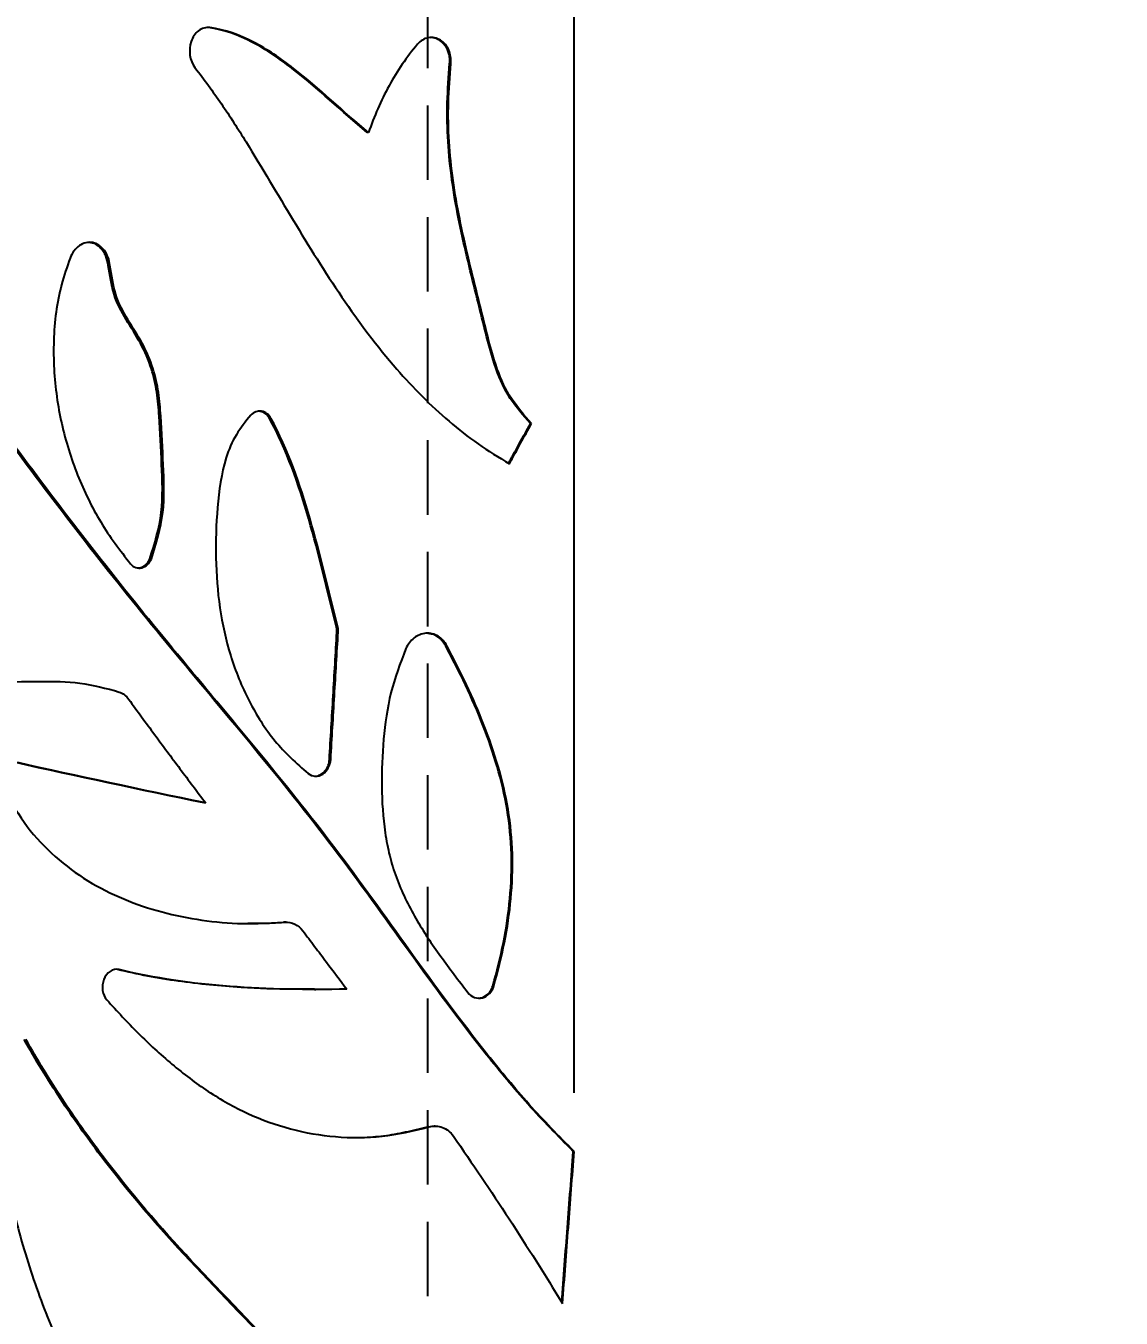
# Model space of a CAD drawing. Header units: millimetres. Extents: x -54 to 586, y 8 to 412.
# Drawn here: x 211.14 to 229.83, y 188.49 to 210.54 of the extents above; entities that cross this region are included whole.
import ezdxf

# ---------------------------------------------------------------- set-up
doc = ezdxf.new("R2010")
doc.units = ezdxf.units.MM
doc.linetypes.add('HIDDEN', pattern=[1.905, 1.27, -0.635])
doc.layers.add('DIMENSIONS', color=2, linetype='Continuous')
doc.layers.add('HIDDEN', color=3, linetype='HIDDEN')
doc.layers.add('OUTLINE', color=7, linetype='Continuous', lineweight=25)
doc.styles.add('SLDTEXTSTYLE0', font='TXT', dxfattribs={"width": 0.75})
doc.dimstyles.new('SLDDIMSTYLE0', dxfattribs={"dimtxt": 3.5, "dimasz": 2, "dimexe": 0, "dimexo": 0.0625, "dimgap": 0.875, "dimtad": 1, "dimrnd": 1e-09, "dimzin": 12, "dimdsep": 46, "dimtxsty": 'SLDTEXTSTYLE0', "dimsah": 1, "dimcen": 0.09, "dimadec": 0, "dimazin": 3, "dimtfac": 1, "dimtofl": 0, "dimtmove": 0, "dimatfit": 3, "dimfxl": 0, "dimfrac": 2, "dimtolj": 1, "dimtzin": 12, "dimarcsym": 0})
doc.dimstyles.new('SLDDIMSTYLE6', dxfattribs={"dimtxt": 3.5, "dimasz": 2, "dimexe": 0, "dimexo": 0.0625, "dimgap": 0.875, "dimtad": 1, "dimrnd": 1e-09, "dimzin": 12, "dimdsep": 46, "dimtxsty": 'SLDTEXTSTYLE0', "dimsah": 1, "dimcen": 0.09, "dimadec": 0, "dimazin": 3, "dimtfac": 1, "dimtmove": 0, "dimatfit": 0, "dimfxl": 0, "dimfrac": 2, "dimtolj": 1, "dimtzin": 12, "dimarcsym": 0})

# ---------------------------------------------------------------- blocks, each defined once
blk = doc.blocks.new('_D_45')
at = {"layer": 'DIMENSIONS'}
for p, q in [((217.999, 213.993), (217.999, 223.975)), ((220.499, 192.334), (220.499, 223.975)), ((217.999, 221.975), (205.941, 221.975)), ((220.499, 221.975), (217.999, 221.975)), ((220.499, 221.975), (224.499, 221.975))]:
    blk.add_line(p, q, dxfattribs=at)
for points in [[(217.999, 221.975), (215.999, 222.475), (215.999, 221.475)], [(220.499, 221.975), (222.499, 221.475), (222.499, 222.475)]]:
    blk.add_solid(points, dxfattribs=at)
at = {"layer": 'DIMENSIONS', "insert": (205.941, 226.487), "char_height": 3.5, "attachment_point": 1, "style": 'SLDTEXTSTYLE0'}
blk.add_mtext('2,5', dxfattribs=at)
blk = doc.blocks.new('_D_46')
at = {"layer": 'DIMENSIONS'}
for p, q in [((220.499, 192.334), (220.499, 223.975)), ((240.601, 191.911), (240.601, 223.975)), ((220.499, 221.975), (240.601, 221.975))]:
    blk.add_line(p, q, dxfattribs=at)
for points in [[(220.499, 221.975), (222.499, 221.475), (222.499, 222.475)], [(240.601, 221.975), (238.601, 222.475), (238.601, 221.475)]]:
    blk.add_solid(points, dxfattribs=at)
at = {"layer": 'DIMENSIONS', "insert": (227.964, 226.487), "char_height": 3.5, "attachment_point": 1, "style": 'SLDTEXTSTYLE0'}
blk.add_mtext('16', dxfattribs=at)

msp = doc.modelspace()

# ---------------------------------------------------------------- linework, layer by layer
at = {"layer": 'HIDDEN'}
msp.add_line((217.9992, 212.99344), (217.9992, 170.46948), dxfattribs=at)
at = {"layer": 'OUTLINE'}
for p, q in [((218.39391, 209.89742), (218.37467, 209.89742)), ((216.99089, 208.72027), (216.96943, 208.72027)), ((212.57735, 206.45323), (212.54895, 206.45323)), ((219.77032, 203.75399), (219.75338, 203.75399)), ((213.2851, 201.44538), (213.25806, 201.44538)), ((214.21105, 197.27998), (214.18568, 197.27998)), ((215.56075, 195.24401), (215.53758, 195.24401)), ((215.58719, 195.24504), (215.56379, 195.24504)), ((216.06616, 194.09766), (216.09063, 194.09766)), ((219.12805, 194.15692), (219.11044, 194.15692)), ((217.99791, 191.75186), (218.10838, 191.76399)), ((218.01713, 191.75186), (217.99791, 191.75186)), ((218.1274, 191.76731), (218.10807, 191.76731)), ((220.4992, 191.334), (220.4838, 191.334))]:
    msp.add_line(p, q, dxfattribs=at)
for points, knots in [([(214.28328, 210.51121), (214.21505, 210.51988), (214.14609, 210.49987), (214.03207, 210.41189), (213.98891, 210.3467), (213.91282, 210.12403), (213.93686, 209.9458), (214.02812, 209.82784)], [0, 0, 0, 0, 0.25, 0.25, 0.5, 0.5, 1, 1, 1, 1]), ([(216.96943, 208.72027), (216.53156, 209.07658), (216.1247, 209.47362), (215.46763, 209.98376), (215.23896, 210.141), (214.76367, 210.38711), (214.51739, 210.47595), (214.25751, 210.51121)], [0, 0, 0, 0, 0.5, 0.5, 0.75, 0.75, 1, 1, 1, 1]), ([(216.99089, 208.72027), (216.55377, 209.07653), (216.14766, 209.47347), (215.4917, 209.9836), (215.2634, 210.14086), (214.7888, 210.38704), (214.54286, 210.47594), (214.28328, 210.51121)], [0, 0, 0, 0, 0.5, 0.5, 0.75, 0.75, 1, 1, 1, 1]), ([(217.82507, 210.22567), (217.64214, 210.00758), (217.48045, 209.76975), (217.20201, 209.26326), (217.08623, 208.99694), (216.99089, 208.72027)], [0, 0, 0, 0, 0.5, 0.5, 1, 1, 1, 1]), ([(218.39391, 209.89742), (218.40149, 209.9758), (218.39038, 210.05478), (218.33001, 210.19561), (218.28136, 210.2571), (218.15577, 210.33604), (218.08217, 210.35134), (217.93906, 210.32476), (217.87447, 210.28367), (217.82507, 210.22567)], [0, 0, 0, 0, 0.25, 0.25, 0.5, 0.5, 0.75, 0.75, 1, 1, 1, 1]), ([(218.37467, 209.89742), (218.37603, 209.92655), (218.37876, 209.98479), (218.35938, 210.09065), (218.30674, 210.20504), (218.21063, 210.29722), (218.11611, 210.34181), (218.06009, 210.33867), (218.0426, 210.33769)], [0, 0, 0, 0, 0.135410073, 0.270660333, 0.499355657, 0.717265197, 0.911746718, 1, 1, 1, 1]), ([(214.02812, 209.82784), (214.18113, 209.62474), (214.33425, 209.42119), (214.62416, 208.99738), (214.76294, 208.77938), (215.17239, 208.11991), (215.43442, 207.67046), (216.23956, 206.33611), (216.79648, 205.46267), (217.47294, 204.68356)], [0, 0, 0, 0, 0.125, 0.125, 0.25, 0.25, 0.5, 0.5, 1, 1, 1, 1]), ([(219.16787, 204.68688), (219.0948, 204.89392), (219.03866, 205.10647), (218.93089, 205.53322), (218.87913, 205.74737), (218.72048, 206.38901), (218.61355, 206.817), (218.43913, 207.68304), (218.37464, 208.1246), (218.33302, 208.78844), (218.32823, 209.00994), (218.34145, 209.45344), (218.35811, 209.67542), (218.37467, 209.89742)], [0, 0, 0, 0, 0.125, 0.125, 0.25, 0.25, 0.5, 0.5, 0.75, 0.75, 0.875, 0.875, 1, 1, 1, 1]), ([(219.18694, 204.68356), (219.11374, 204.8907), (219.05759, 205.10338), (218.94987, 205.53042), (218.89817, 205.74473), (218.73967, 206.38682), (218.63281, 206.8151), (218.45846, 207.68172), (218.39397, 208.12356), (218.35234, 208.78778), (218.34753, 209.0094), (218.36072, 209.45316), (218.37737, 209.67528), (218.39391, 209.89742)], [0, 0, 0, 0, 0.125, 0.125, 0.25, 0.25, 0.5, 0.5, 0.75, 0.75, 0.875, 0.875, 1, 1, 1, 1]), ([(212.57735, 206.45322), (212.56574, 206.54806), (212.53272, 206.63699), (212.43003, 206.77626), (212.35868, 206.82622), (212.20595, 206.85702), (212.12373, 206.83757), (211.98729, 206.74138), (211.93229, 206.66559), (211.8968, 206.57818)], [0, 0, 0, 0, 0.25, 0.25, 0.5, 0.5, 0.75, 0.75, 1, 1, 1, 1]), ([(212.54895, 206.45323), (212.53772, 206.50912), (212.52083, 206.59315), (212.46814, 206.68837), (212.40575, 206.76709), (212.31491, 206.83434), (212.23501, 206.84145), (212.1989, 206.84467)], [0, 0, 0, 0, 0.27011112, 0.40608425, 0.54198921, 0.79305466, 1, 1, 1, 1]), ([(211.8968, 206.57818), (211.8456, 206.42756), (211.79427, 206.27696), (211.71018, 205.97018), (211.67868, 205.81362), (211.63605, 205.49434), (211.62369, 205.33122), (211.61289, 205.00685), (211.61475, 204.84504), (211.62362, 204.68356)], [0, 0, 0, 0, 0.25, 0.25, 0.5, 0.5, 0.75, 0.75, 1, 1, 1, 1]), ([(213.28454, 204.68688), (213.23518, 204.84341), (213.17143, 204.9898), (213.02, 205.26531), (212.93446, 205.39588), (212.77245, 205.66351), (212.69748, 205.80184), (212.59901, 206.11874), (212.57437, 206.28628), (212.54895, 206.45322)], [0, 0, 0, 0, 0.25, 0.25, 0.5, 0.5, 0.75, 0.75, 1, 1, 1, 1]), ([(213.31276, 204.68356), (213.26371, 204.84014), (213.20031, 204.98671), (213.0493, 205.26258), (212.96385, 205.39335), (212.80185, 205.66108), (212.72687, 205.79928), (212.62826, 206.11433), (212.60293, 206.28497), (212.57735, 206.45322)], [0, 0, 0, 0, 0.25, 0.25, 0.5, 0.5, 0.75, 0.75, 1, 1, 1, 1]), ([(220.4838, 191.334), (220.22062, 191.59679), (219.96116, 191.86138), (219.47021, 192.41307), (219.23418, 192.69612), (218.54409, 193.55807), (218.1102, 194.15186), (217.2522, 195.33968), (216.82821, 195.93381), (215.95402, 197.0871), (215.50357, 197.64658), (214.60052, 198.74357), (214.14755, 199.28158), (213.25683, 200.35539), (212.81985, 200.8921), (211.54507, 202.51478), (210.7379, 203.60784), (209.95312, 204.68688)], [0, 0, 0, 0, 0.0625, 0.0625, 0.125, 0.125, 0.25, 0.25, 0.375, 0.375, 0.5, 0.5, 0.625, 0.625, 0.75, 0.75, 1, 1, 1, 1]), ([(220.4992, 191.334), (220.23647, 191.59674), (219.97747, 191.86128), (219.48741, 192.41283), (219.25182, 192.69579), (218.56303, 193.55745), (218.12998, 194.151), (217.27366, 195.33836), (216.85052, 195.93228), (215.97808, 197.08526), (215.5285, 197.64463), (214.62712, 198.74141), (214.17496, 199.27934), (213.28581, 200.35295), (212.84959, 200.88954), (211.57705, 202.51187), (210.77133, 203.6047), (209.98797, 204.68356)], [0, 0, 0, 0, 0.0625, 0.0625, 0.125, 0.125, 0.25, 0.25, 0.375, 0.375, 0.5, 0.5, 0.625, 0.625, 0.75, 0.75, 1, 1, 1, 1]), ([(211.62362, 204.68356), (211.64116, 204.36403), (211.68634, 204.0545), (211.82143, 203.45129), (211.91342, 203.15558), (212.13815, 202.59309), (212.2688, 202.32597), (212.57147, 201.82268), (212.74875, 201.59062), (212.92795, 201.36085)], [0, 0, 0, 0, 0.25, 0.25, 0.5, 0.5, 0.75, 0.75, 1, 1, 1, 1]), ([(213.25806, 201.44537), (213.33966, 201.70542), (213.42077, 201.96557), (213.4831, 202.50446), (213.47022, 202.78242), (213.4484, 203.33224), (213.43613, 203.6069), (213.40772, 204.01707), (213.39604, 204.15339), (213.35549, 204.42291), (213.32583, 204.55596), (213.28454, 204.68688)], [0, 0, 0, 0, 0.25, 0.25, 0.5, 0.5, 0.75, 0.75, 0.875, 0.875, 1, 1, 1, 1]), ([(213.2851, 201.44537), (213.36651, 201.70517), (213.44744, 201.96507), (213.50981, 202.50335), (213.49705, 202.78097), (213.47534, 203.33018), (213.46312, 203.60453), (213.4349, 204.01427), (213.42333, 204.15046), (213.38314, 204.41976), (213.35376, 204.55272), (213.31276, 204.68356)], [0, 0, 0, 0, 0.25, 0.25, 0.5, 0.5, 0.75, 0.75, 0.875, 0.875, 1, 1, 1, 1]), ([(217.47294, 204.68356), (217.75115, 204.36315), (218.04669, 204.06399), (218.52354, 203.65598), (218.68822, 203.52695), (219.03266, 203.28739), (219.21258, 203.17704), (219.3932, 203.06658)], [0, 0, 0, 0, 0.5, 0.5, 0.75, 0.75, 1, 1, 1, 1]), ([(219.75338, 203.75399), (219.63196, 203.89262), (219.51106, 204.03136), (219.30902, 204.33723), (219.23137, 204.50693), (219.16787, 204.68688)], [0, 0, 0, 0, 0.5, 0.5, 1, 1, 1, 1]), ([(219.77032, 203.75399), (219.64946, 203.89221), (219.52911, 204.03053), (219.32779, 204.33531), (219.25029, 204.50432), (219.18694, 204.68356)], [0, 0, 0, 0, 0.5, 0.5, 1, 1, 1, 1]), ([(214.98013, 203.8976), (214.89373, 203.78942), (214.80738, 203.68137), (214.66095, 203.44328), (214.60325, 203.30932), (214.47679, 202.899), (214.4377, 202.61055), (214.3891, 202.0361), (214.38065, 201.74766), (214.3915, 201.17304), (214.41263, 200.88978), (214.49449, 200.33339), (214.55489, 200.06018), (214.72015, 199.52493), (214.82539, 199.2651), (215.07701, 198.78062), (215.22277, 198.55006), (215.5621, 198.13123), (215.75964, 197.95529), (215.96035, 197.78156)], [0, 0, 0, 0, 0.0625, 0.0625, 0.125, 0.125, 0.25, 0.25, 0.375, 0.375, 0.5, 0.5, 0.625, 0.625, 0.75, 0.75, 0.875, 0.875, 1, 1, 1, 1]), ([(215.32378, 203.84236), (215.28869, 203.90593), (215.23094, 203.95226), (215.10093, 203.97427), (215.03164, 203.94833), (214.98013, 203.8976)], [0, 0, 0, 0, 0.5, 0.5, 1, 1, 1, 1]), ([(215.29982, 203.84236), (215.2829, 203.8672), (215.24901, 203.91697), (215.17929, 203.96002), (215.13018, 203.96248), (215.1092, 203.96353)], [0, 0, 0, 0, 0.36339739, 0.72798134, 1, 1, 1, 1]), ([(216.43953, 200.30346), (216.28191, 200.91025), (216.14313, 201.52339), (215.79726, 202.7238), (215.59173, 203.30735), (215.29981, 203.84236)], [0, 0, 0, 0, 0.5, 0.5, 1, 1, 1, 1]), ([(216.46153, 200.30346), (216.3042, 200.9102), (216.16568, 201.52327), (215.82044, 202.72364), (215.61527, 203.30722), (215.32378, 203.84236)], [0, 0, 0, 0, 0.5, 0.5, 1, 1, 1, 1]), ([(219.3802, 203.07481), (219.41074, 203.13043), (219.44129, 203.18605), (219.47184, 203.24168), (219.5039, 203.30005), (219.53596, 203.35842), (219.56804, 203.41679), (219.62979, 203.52918), (219.69157, 203.64158), (219.75338, 203.75399)], [0.000009453755, 0.000009453755, 0.000009453755, 0.000009453755, 0.000201117351, 0.000201117351, 0.000201117351, 0.000402234701, 0.000402234701, 0.000402234701, 0.000789443012, 0.000789443012, 0.000789443012, 0.000789443012]), ([(219.3932, 203.06658), (219.42521, 203.12496), (219.45722, 203.18335), (219.48924, 203.24174), (219.52127, 203.30013), (219.5533, 203.35853), (219.58534, 203.41693), (219.64697, 203.52927), (219.70863, 203.64162), (219.77032, 203.75399)], [0, 0, 0, 0, 0.000201117351, 0.000201117351, 0.000201117351, 0.000402234701, 0.000402234701, 0.000402234701, 0.000789147088, 0.000789147088, 0.000789147088, 0.000789147088]), ([(212.92795, 201.36085), (212.97722, 201.30264), (213.0502, 201.27514), (213.18959, 201.30958), (213.25077, 201.36951), (213.2851, 201.44537)], [0, 0, 0, 0, 0.5, 0.5, 1, 1, 1, 1]), ([(213.04842, 201.2893), (213.06812, 201.2902), (213.11172, 201.29219), (213.17516, 201.32972), (213.22625, 201.38354), (213.24869, 201.42717), (213.25806, 201.44538)], [0, 0, 0, 0, 0.22910955, 0.50716296, 0.79422774, 1, 1, 1, 1]), ([(208.26186, 201.21698), (208.36863, 200.99718), (208.47643, 200.77755), (208.71563, 200.36292), (208.84644, 200.16713), (209.14348, 199.81224), (209.3061, 199.66052), (209.58652, 199.49935), (209.68501, 199.4565), (209.88538, 199.39371), (209.98824, 199.37374), (210.30281, 199.3364), (210.51909, 199.33781), (210.95463, 199.34692), (211.17473, 199.3538), (211.61819, 199.35572), (211.84172, 199.3528), (212.28866, 199.29623), (212.51142, 199.23522), (212.73614, 199.17311)], [0, 0, 0, 0, 0.125, 0.125, 0.25, 0.25, 0.375, 0.375, 0.4375, 0.4375, 0.5, 0.5, 0.625, 0.625, 0.75, 0.75, 0.875, 0.875, 1, 1, 1, 1]), ([(216.44982, 200.19649), (216.45029, 200.20565), (216.45043, 200.21484), (216.45022, 200.224), (216.45002, 200.23315), (216.44947, 200.24229), (216.44857, 200.25137), (216.44684, 200.269), (216.44379, 200.28647), (216.43953, 200.30346)], [0, 0, 0, 0, 0.000027573649, 0.000027573649, 0.000027573649, 0.000055149079, 0.000055149079, 0.000055149079, 0.000108791405, 0.000108791405, 0.000108791405, 0.000108791405]), ([(216.4718, 200.19649), (216.47227, 200.20565), (216.47241, 200.21484), (216.47221, 200.224), (216.472, 200.23315), (216.47145, 200.24229), (216.47056, 200.25137), (216.46883, 200.269), (216.46579, 200.28647), (216.46153, 200.30346)], [0, 0, 0, 0, 0.000027573578, 0.000027573578, 0.000027573578, 0.000055148934, 0.000055148934, 0.000055148934, 0.000108786553, 0.000108786553, 0.000108786553, 0.000108786553]), ([(216.32208, 198.02084), (216.34342, 198.38345), (216.36473, 198.74606), (216.38601, 199.10866), (216.39666, 199.28997), (216.4073, 199.47127), (216.41793, 199.65257), (216.42857, 199.83388), (216.43919, 200.01518), (216.44982, 200.19649)], [0, 0, 0, 0, 0.00109080913, 0.00109080913, 0.00109080913, 0.00163621371, 0.00163621371, 0.00163621371, 0.00218161829, 0.00218161829, 0.00218161829, 0.00218161829]), ([(216.34417, 198.02084), (216.36548, 198.38345), (216.38678, 198.74606), (216.40805, 199.10866), (216.41868, 199.28997), (216.42932, 199.47127), (216.43994, 199.65257), (216.45057, 199.83388), (216.46119, 200.01518), (216.4718, 200.19649)], [0, 0, 0, 0, 0.00109080731, 0.00109080731, 0.00109080731, 0.00163621098, 0.00163621098, 0.00163621098, 0.00218161465, 0.00218161465, 0.00218161465, 0.00218161465]), ([(218.32747, 199.96084), (218.29131, 200.02864), (218.23959, 200.08548), (218.1157, 200.16164), (218.04269, 200.18067), (217.89734, 200.17054), (217.82675, 200.14196), (217.70746, 200.04901), (217.65954, 199.98576), (217.62695, 199.91397)], [0, 0, 0, 0, 0.25, 0.25, 0.5, 0.5, 0.75, 0.75, 1, 1, 1, 1]), ([(218.3084, 199.96084), (218.28096, 200.00222), (218.22602, 200.08509), (218.10488, 200.16246), (218.01591, 200.17086), (217.97443, 200.17477)], [0, 0, 0, 0, 0.34748274, 0.69576868, 1, 1, 1, 1]), ([(217.62695, 199.91397), (217.53099, 199.66458), (217.43609, 199.41493), (217.30997, 198.89915), (217.27288, 198.63454), (217.22378, 198.09882), (217.21318, 197.83153), (217.21874, 197.29943), (217.23515, 197.03441), (217.29334, 196.63939), (217.3188, 196.50737), (217.38305, 196.25137), (217.42176, 196.12676), (217.55505, 195.76171), (217.66812, 195.5307), (217.92685, 195.08487), (218.07175, 194.87054), (218.37244, 194.45332), (218.52886, 194.24935), (218.68593, 194.04537)], [0, 0, 0, 0, 0.125, 0.125, 0.25, 0.25, 0.375, 0.375, 0.5, 0.5, 0.5625, 0.5625, 0.625, 0.625, 0.75, 0.75, 0.875, 0.875, 1, 1, 1, 1]), ([(219.11044, 194.15692), (219.17673, 194.40352), (219.24265, 194.65015), (219.3424, 195.14684), (219.37835, 195.39666), (219.42503, 195.89901), (219.43508, 196.1516), (219.4209, 196.66044), (219.39566, 196.91773), (219.2702, 197.66538), (219.1241, 198.14276), (218.85084, 198.83994), (218.75075, 199.06968), (218.53709, 199.51996), (218.42257, 199.74042), (218.3084, 199.96084)], [0, 0, 0, 0, 0.125, 0.125, 0.25, 0.25, 0.375, 0.375, 0.5, 0.5, 0.75, 0.75, 0.875, 0.875, 1, 1, 1, 1]), ([(219.12805, 194.15692), (219.19424, 194.40351), (219.26007, 194.65013), (219.35967, 195.14676), (219.39557, 195.39655), (219.4422, 195.89881), (219.45224, 196.15135), (219.43814, 196.66006), (219.41297, 196.91733), (219.28778, 197.66502), (219.14193, 198.14244), (218.86913, 198.83968), (218.7692, 199.06945), (218.55585, 199.51984), (218.44149, 199.74036), (218.32747, 199.96084)], [0, 0, 0, 0, 0.125, 0.125, 0.25, 0.25, 0.375, 0.375, 0.5, 0.5, 0.75, 0.75, 0.875, 0.875, 1, 1, 1, 1]), ([(212.89831, 199.04785), (213.04385, 198.84761), (213.19052, 198.64755), (213.33819, 198.44756), (213.48188, 198.25295), (213.62657, 198.05844), (213.77208, 197.86389), (213.91761, 197.66932), (214.064, 197.47474), (214.21105, 197.27998)], [0, 0, 0, 0, 0.00081452313, 0.00081452313, 0.00081452313, 0.00160715237, 0.00160715237, 0.00160715237, 0.00239988152, 0.00239988152, 0.00239988152, 0.00239988152]), ([(215.96035, 197.78156), (215.99654, 197.75405), (216.03927, 197.73811), (216.127, 197.73501), (216.17221, 197.74837), (216.288, 197.82439), (216.33752, 197.92159), (216.34417, 198.02084)], [0, 0, 0, 0, 0.25, 0.25, 0.5, 0.5, 1, 1, 1, 1]), ([(216.06825, 197.73962), (216.07567, 197.73868), (216.1088, 197.73449), (216.16786, 197.75769), (216.23558, 197.80647), (216.28825, 197.88099), (216.31522, 197.95643), (216.32037, 198.0048), (216.32208, 198.02084)], [0, 0, 0, 0, 0.05758152, 0.25698343, 0.45593583, 0.66527244, 0.88902638, 1, 1, 1, 1]), ([(210.77412, 197.50046), (210.89638, 197.28548), (211.0198, 197.071), (211.30682, 196.69003), (211.46859, 196.52109), (211.81772, 196.21115), (212.00601, 196.07203), (212.39671, 195.83207), (212.60058, 195.72949), (213.02358, 195.55331), (213.24336, 195.479), (213.68804, 195.35986), (213.91391, 195.31443), (214.37246, 195.24882), (214.60501, 195.22786), (215.07787, 195.21731), (215.31872, 195.23046), (215.56075, 195.244)], [0, 0, 0, 0, 0.125, 0.125, 0.25, 0.25, 0.375, 0.375, 0.5, 0.5, 0.625, 0.625, 0.75, 0.75, 0.875, 0.875, 1, 1, 1, 1]), ([(214.92956, 195.22924), (215.04224, 195.22791), (215.24367, 195.22552), (215.44768, 195.23835), (215.53758, 195.24401)], [0, 0, 0, 0, 0.55935242, 1, 1, 1, 1]), ([(215.56075, 195.244), (215.61969, 195.2486), (215.67854, 195.23735), (215.78447, 195.18616), (215.83147, 195.14652), (215.86942, 195.09712)], [0, 0, 0, 0, 0.5, 0.5, 1, 1, 1, 1]), ([(215.86942, 195.09712), (215.93648, 195.0087), (216.00356, 194.92016), (216.07064, 194.83148), (216.13772, 194.7428), (216.20481, 194.65399), (216.27188, 194.56504), (216.3877, 194.41144), (216.50348, 194.25742), (216.61915, 194.10291)], [0, 0, 0, 0, 0.00035454432, 0.00035454432, 0.00035454432, 0.00070908872, 0.00070908872, 0.00070908872, 0.00132128137, 0.00132128137, 0.00132128137, 0.00132128137]), ([(212.73305, 194.4363), (212.68132, 194.44849), (212.62643, 194.43771), (212.53273, 194.37496), (212.49532, 194.32449), (212.45075, 194.20832), (212.44335, 194.14337), (212.46058, 194.01961), (212.48521, 193.96312), (212.52272, 193.92037)], [0, 0, 0, 0, 0.25, 0.25, 0.5, 0.5, 0.75, 0.75, 1, 1, 1, 1]), ([(216.06831, 194.10143), (215.94539, 194.10052), (215.52205, 194.09736), (214.92578, 194.12241), (214.27595, 194.17275), (213.74377, 194.23631), (213.21835, 194.32016), (212.87659, 194.39756), (212.70554, 194.4363)], [0, 0, 0, 0, 0.10487825, 0.36120866, 0.52024783, 0.67952116, 0.83959965, 1, 1, 1, 1]), ([(216.61915, 194.10291), (215.94158, 194.08987), (215.27616, 194.09871), (213.97566, 194.19757), (213.34206, 194.28777), (212.73305, 194.4363)], [0, 0, 0, 0, 0.5, 0.5, 1, 1, 1, 1]), ([(218.68593, 194.04537), (218.71528, 194.00722), (218.75381, 193.97804), (218.84033, 193.94607), (218.88885, 193.94361), (218.97966, 193.96757), (219.02169, 193.99347), (219.08895, 194.06468), (219.11362, 194.10891), (219.12805, 194.15692)], [0, 0, 0, 0, 0.25, 0.25, 0.5, 0.5, 0.75, 0.75, 1, 1, 1, 1]), ([(218.85784, 193.95185), (218.87151, 193.95106), (218.91237, 193.94871), (218.97884, 193.97732), (219.04689, 194.03235), (219.0897, 194.09722), (219.10517, 194.14173), (219.11044, 194.15692)], [0, 0, 0, 0, 0.12125791, 0.36270344, 0.60810738, 0.86627521, 1, 1, 1, 1]), ([(212.52272, 193.92037), (212.69838, 193.72784), (212.87544, 193.53551), (213.24382, 193.16733), (213.4347, 192.99084), (213.83283, 192.65655), (214.04027, 192.49917), (214.47052, 192.21609), (214.69412, 192.09005), (215.16174, 191.87522), (215.40781, 191.78582), (215.90951, 191.65252), (216.16542, 191.60807), (216.68764, 191.56371), (216.95625, 191.56196), (217.48838, 191.62095), (217.75206, 191.68615), (218.01713, 191.75186)], [0, 0, 0, 0, 0.125, 0.125, 0.25, 0.25, 0.375, 0.375, 0.5, 0.5, 0.625, 0.625, 0.75, 0.75, 0.875, 0.875, 1, 1, 1, 1]), ([(220.11031, 176.16476), (220.10669, 176.38125), (220.10301, 176.59772), (220.08595, 177.02857), (220.0714, 177.2427), (220.01221, 177.88169), (219.95472, 178.30377), (219.73143, 179.55882), (219.51489, 180.38065), (218.95846, 181.99593), (218.62204, 182.7727), (218.0493, 183.8959), (217.84737, 184.26417), (217.43131, 184.99025), (217.21817, 185.34837), (216.78041, 186.05338), (216.55521, 186.39984), (216.08335, 187.07309), (215.83589, 187.40047), (215.05595, 188.33252), (214.48536, 188.88838), (213.40456, 190.0405), (212.89315, 190.63689), (212.17965, 191.57824), (211.95108, 191.90019), (211.62382, 192.39402), (211.51741, 192.56067), (211.31128, 192.89954), (211.21127, 193.07147), (211.11182, 193.24345)], [0, 0, 0, 0, 0.03125, 0.03125, 0.0625, 0.0625, 0.125, 0.125, 0.25, 0.25, 0.375, 0.375, 0.4375, 0.4375, 0.5, 0.5, 0.5625, 0.5625, 0.625, 0.625, 0.75, 0.75, 0.875, 0.875, 0.9375, 0.9375, 0.96875, 0.96875, 1, 1, 1, 1]), ([(220.12581, 176.16476), (220.1222, 176.38115), (220.11852, 176.59752), (220.10152, 177.02818), (220.08702, 177.24221), (220.02799, 177.88094), (219.97064, 178.30285), (219.74791, 179.55742), (219.53188, 180.37896), (218.97672, 181.99374), (218.64096, 182.77056), (218.06932, 183.8937), (217.86777, 184.26195), (217.45242, 184.98808), (217.23963, 185.34621), (216.8026, 186.05129), (216.57779, 186.3978), (216.10672, 187.07117), (215.85966, 187.39866), (215.08081, 188.3312), (214.5109, 188.8873), (213.43131, 190.03985), (212.92054, 190.63642), (212.20804, 191.57791), (211.97976, 191.89995), (211.65295, 192.3939), (211.54669, 192.56059), (211.34086, 192.8995), (211.24101, 193.07145), (211.14171, 193.24345)], [0, 0, 0, 0, 0.03125, 0.03125, 0.0625, 0.0625, 0.125, 0.125, 0.25, 0.25, 0.375, 0.375, 0.4375, 0.4375, 0.5, 0.5, 0.5625, 0.5625, 0.625, 0.625, 0.75, 0.75, 0.875, 0.875, 0.9375, 0.9375, 0.96875, 0.96875, 1, 1, 1, 1]), ([(210.59751, 192.96601), (210.60423, 192.75428), (210.61095, 192.5424), (210.63632, 192.12083), (210.65616, 191.91158), (210.73344, 191.28761), (210.80658, 190.87771), (210.98949, 190.07403), (211.09992, 189.67838), (211.35288, 188.90532), (211.49537, 188.52782), (211.96626, 187.4186), (212.33656, 186.71442), (213.16117, 185.36788), (213.61683, 184.72675), (214.57938, 183.47978), (215.08501, 182.87274), (216.09883, 181.64512), (216.60769, 181.02366), (217.57552, 179.7235), (218.03521, 179.04388), (218.63224, 177.95955), (218.81642, 177.5863), (219.06228, 177.01301), (219.13903, 176.81942), (219.27831, 176.42555), (219.34163, 176.22565), (219.40513, 176.02578)], [0, 0, 0, 0, 0.03125, 0.03125, 0.0625, 0.0625, 0.125, 0.125, 0.1875, 0.1875, 0.25, 0.25, 0.375, 0.375, 0.5, 0.5, 0.625, 0.625, 0.75, 0.75, 0.875, 0.875, 0.9375, 0.9375, 0.96875, 0.96875, 1, 1, 1, 1]), ([(216.87592, 191.57051), (216.99973, 191.57781), (217.24914, 191.59251), (217.62343, 191.66207), (217.87309, 191.72193), (217.99791, 191.75186)], [0, 0, 0, 0, 0.330175948, 0.665116863, 1, 1, 1, 1]), ([(218.01713, 191.75186), (218.09466, 191.77479), (218.17647, 191.77193), (218.32492, 191.71583), (218.39017, 191.66312), (218.43795, 191.59525)], [0, 0, 0, 0, 0.5, 0.5, 1, 1, 1, 1]), ([(220.28686, 188.75987), (220.3195, 189.18515), (220.35209, 189.61043), (220.38463, 190.03572), (220.40119, 190.2521), (220.41773, 190.46848), (220.43426, 190.68486), (220.45079, 190.90124), (220.4673, 191.11762), (220.4838, 191.334)], [0.00002250676, 0.00002250676, 0.00002250676, 0.00002250676, 0.00130337871, 0.00130337871, 0.00130337871, 0.00195506812, 0.00195506812, 0.00195506812, 0.00260675756, 0.00260675756, 0.00260675756, 0.00260675756]), ([(220.30076, 188.73745), (220.33394, 189.17021), (220.36707, 189.60296), (220.40014, 190.03572), (220.41668, 190.2521), (220.4332, 190.46848), (220.44971, 190.68486), (220.46622, 190.90124), (220.48272, 191.11762), (220.4992, 191.334)], [0, 0, 0, 0, 0.00130337187, 0.00130337187, 0.00130337187, 0.00195505786, 0.00195505786, 0.00195505786, 0.00260674387, 0.00260674387, 0.00260674387, 0.00260674387])]:
    msp.add_open_spline(points, degree=3, knots=knots, dxfattribs=at)
for points in [[(212.73614, 199.17311), (212.79927, 199.15097), (212.85517, 199.10645), (212.89831, 199.04785)], [(214.18568, 197.27998), (213.0711, 197.50922), (211.99783, 197.73849), (210.97262, 197.96804)], [(214.21105, 197.27998), (213.09821, 197.50922), (212.02662, 197.73849), (211.00302, 197.96804)], [(218.43795, 191.59525), (219.0824, 190.66807), (219.70461, 189.71449), (220.30076, 188.73745)]]:
    msp.add_open_spline(points, degree=3, dxfattribs=at)

# ---------------------------------------------------------------- dimensions: what is measured, and where the dimension line sits
at = {"layer": 'DIMENSIONS'}
for base, p2, dimstyle, picture, middle in [((217.9992, 221.97496), (217.9992, 212.99344), 'SLDDIMSTYLE6', '_D_45', (209.17325, 221.97496)), ((240.60074, 221.97496), (240.60074, 190.91143), 'SLDDIMSTYLE0', '_D_46', (230.54997, 221.97496))]:
    dim = msp.add_linear_dim(base=base, p1=(220.4992, 191.334), p2=p2, dimstyle=dimstyle, dxfattribs=at)
    dim.commit()
    dim.dimension.update_dxf_attribs({"geometry": picture, "text_midpoint": middle, "dimtype": 160})

doc.saveas('drawing.dxf')
